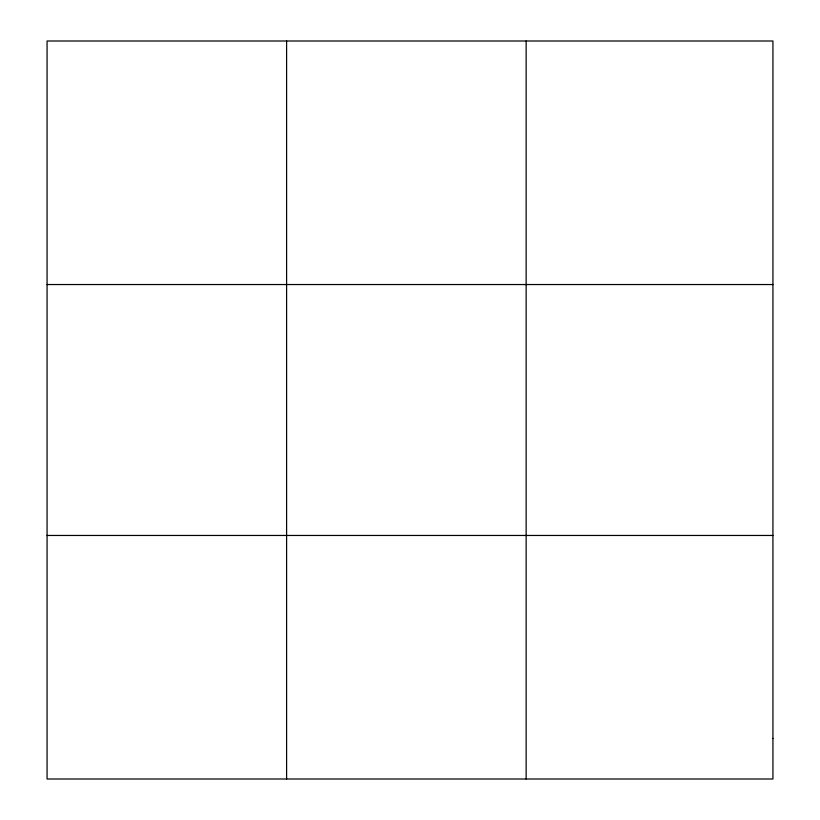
<?xml version="1.0" encoding="UTF-8"?>
<svg xmlns="http://www.w3.org/2000/svg" width="820" height="820" viewBox="0 0 820 820"><rect width="100%" height="100%" fill="white"/><g stroke="black" fill="none" stroke-linecap="round" stroke-linejoin="round"><path stroke-width="1.23" d="M286.6 779L286.6 41M526.143 779L526.143 41M47.068 284.54L772.932 284.54M47.068 535.46L772.932 535.46M772.932 738.41L772.932 779L47.068 779L47.068 41L772.932 41L772.932 738.41"/></g></svg>
